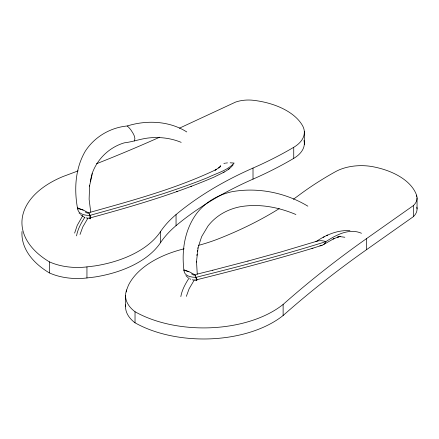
<?xml version="1.0" encoding="UTF-8"?>
<svg xmlns="http://www.w3.org/2000/svg" width="439" height="439" viewBox="0 0 439 439"><rect width="100%" height="100%" fill="white"/><g stroke="black" fill="none" stroke-linecap="round" stroke-linejoin="round"><path stroke-width="0.66" d="M196.864 255.525L197.018 254.214M197.32 251.596L197.473 250.285M196.431 262.143L198.11 247.689M83.163 210.045L77.741 207.976C77.237 214.128 85.605 215.774 90.357 215.324L90.083 216.992M76.551 235.875C77.708 229.081 81.177 222.996 84.831 217.267M180.83 296.605C181.987 289.811 185.456 283.72 189.11 277.991M90.286 181.439L91.762 174.865M92.316 173.592L89.512 186.092L89.594 185.395L89.117 199.279L90.736 212.18M74.63 233.093L77.22 225.388L82.845 215.505M80.024 234.464L82.795 226.908L87.915 218.172M186.334 296.374L189.105 288.818L194.225 280.082M197.835 248.326L201.644 236.648L207.993 226.041A96.723 69.088 43 0 1 239.173 206.956C258.33 203.279 278.112 206.994 295.897 214.512M126.619 291.951L126.619 289.998L128.364 285.421A97.859 56.499 0 0 1 184.182 248.798M219.571 167.61L220.729 165.739L218.737 167.983L219.747 167.188L215.05 170.167L216.268 169.525C175.567 188.962 131.667 200.639 88.382 212.816C89.578 213.705 90.736 216.822 89.726 217.942M91.91 174.206C96.964 159.264 109.081 147.35 124.237 142.856C132.885 141.857 141.062 138.625 149.737 137.846C160.383 136.847 171.303 138.247 181.192 142.362M88.535 218.029L90.187 218.814L90.78 217.645M194.845 279.945L196.491 280.724L197.029 279.67M90.187 218.814L90.615 218.106M196.491 280.724L196.924 280.016M134.378 141.018C136.156 137.177 132.863 133.05 130.871 129.922A24.996 14.767 73.2 0 0 127.255 125.977C110.288 127.568 94.429 136.908 85.21 151.318C75.239 168.494 74.021 189.182 77.533 208.371L77.802 209.123M233.158 164.762C228.571 170.892 220.943 173.465 214.435 176.939C174.228 194.274 132.024 206.451 89.863 217.991M319.85 245.862C322.314 245.467 325.118 244.243 325.859 241.637C336.022 234.986 349.274 227.863 361.484 233.274M196.035 279.852L196.238 279.281A8.511 0.423 77 0 0 196.085 278.008L194.784 274.71L212.855 270.199M126.619 289.998A45.629 26.34 0 0 0 135.031 311.734A98.007 56.582 0 0 0 283.122 304.441A1298.282 749.554 0 0 1 366.669 238.52L413.417 205.567A25.144 14.514 0 0 0 416.556 195.185A65.559 37.853 0 0 0 373.199 166.776A37.2 21.478 0 0 0 335.55 171.649A372.486 215.055 0 0 0 299.239 194.982A354.361 204.59 0 0 1 293.345 199.257M125.664 304.853A45.629 26.34 0 0 0 135.031 322.802A98.007 56.582 0 0 0 283.122 315.509A1298.282 749.554 0 0 1 366.669 249.588L413.417 216.63A25.144 14.514 0 0 0 416.82 207.137M323.861 244.353L334.063 238.542L333.042 239.003L338.507 236.923L337.212 237.23L340.296 236.506M228.258 169.394L229.306 168.735M223.242 172.571L224.241 171.945M349.96 230.662C337.684 229.811 325.87 234.931 315.91 241.697L318.149 240.852L321.03 240.665A24.996 17.818 62.8 0 1 325.859 241.637C283.012 255.097 239.535 266.451 195.975 277.349M323.131 237.307L324.196 236.78M326.611 235.584L327.708 235.041M179.425 128.177L235.672 102.051A25.144 14.514 0 0 1 253.682 100.328A65.559 37.853 0 0 1 302.504 125.609A37.2 21.478 0 0 1 293.735 147.301L293.735 158.369A372.486 215.055 0 0 1 253.012 179.128A354.361 204.59 0 0 0 176.05 225.641A144.475 83.41 0 0 0 160.433 242.789A97.859 56.499 0 0 1 94.89 276.993L86.949 277.958A45.629 26.34 0 0 1 49.371 272.915A98.007 56.582 0 0 1 22.01 231.512M176.648 191.662L177.372 191.399M190.894 186.515L191.788 186.191M196.134 279.906C234.953 270.27 273.656 260.08 311.942 248.474L312.941 248.161M316.931 241.198L280.647 252.052L247.805 261.095M311.942 248.474L322.072 245.28M127.255 125.977C146.697 119.869 169.394 120.884 186.789 131.952M89.896 215.401L125.96 205.287L162.935 193.764A110.348 9.702 -16.5 0 0 207.96 177.499C216.778 173.12 227.347 170.568 234.146 163.072L230.168 162.803M248.095 261.018L212.657 270.248M223.868 163.44L225.591 163.099M78.137 170.859A1298.282 749.554 0 0 1 63.287 176.418A98.007 56.582 0 0 0 49.371 261.847A45.629 26.34 0 0 0 86.949 266.896L94.89 265.924A97.859 56.499 0 0 0 160.433 231.721A144.475 83.41 0 0 1 176.05 214.572A354.361 204.59 0 0 1 253.012 168.06A372.486 215.055 0 0 0 293.735 147.301M226.217 163.028L227.457 162.885M196.667 277.234C191.914 277.689 183.54 276.038 184.045 269.886L188.869 271.675M338.524 236.429L344.834 237.258M88.03 218.167L86.028 217.898M194.334 280.082L192.331 279.808M77.533 208.371L83.443 210.149L88.321 212.706M307.865 206.182C285.553 192.672 258.028 187.102 232.253 191.651A110.348 78.817 43 0 0 196.688 213.425C184.731 229.63 181.466 250.504 183.914 270.15L189.769 272.026L194.603 274.671M84.491 217.382L80.469 214.649M189.796 278.803L190.8 279.292M188.106 277.728L185.878 275.615M194.016 274.836L194.378 275.116M87.707 212.926L88.069 213.206M195.223 275.308L195.646 275.741M89.079 213.563L89.847 214.501M79.047 212.975L79.569 213.705M183.914 270.15L184.171 270.907M77.741 207.976L77.955 208.821M196.507 261.49L197.259 274.254M417.05 197.863L417.05 208.926M416.556 195.185L416.556 196.485M413.417 205.567L413.417 216.63M366.669 238.52L366.669 249.588M304.309 131.349L304.304 144.365M283.122 304.441L283.122 315.509M253.012 168.06L253.012 179.128M176.05 214.572L176.05 225.641M160.433 231.721L160.433 242.789M135.031 311.734L135.031 322.802M125.549 295.699L125.549 306.768M86.949 266.896L86.949 277.958M49.371 261.847L49.371 272.915M85.221 212.004A2.881 0.373 35.6 0 1 87.257 213.189M159.675 137.193A1298.282 749.554 0 0 1 96.503 163.747M304.013 140.475A37.2 21.478 0 0 1 293.735 158.369M191.536 273.92A2.881 0.373 35.6 0 1 193.566 275.099M196.612 277.92A8.22 1.723 81.3 0 1 196.238 279.281M279.22 208.624A354.361 204.59 0 0 1 218.013 239.014A144.475 83.41 0 0 1 198.505 245.374"/></g></svg>
